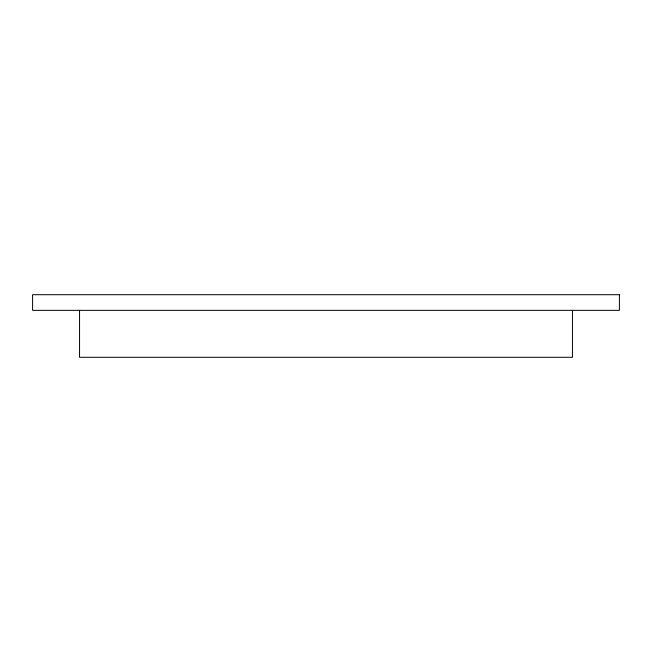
<?xml version="1.0" encoding="UTF-8"?>
<svg xmlns="http://www.w3.org/2000/svg" width="652" height="652" viewBox="0 0 652 652"><rect width="100%" height="100%" fill="white"/><g stroke="black" fill="none" stroke-linecap="round" stroke-linejoin="round"><path stroke-width="0.98" d="M572.456 310.352L572.456 357.296L79.544 357.296L79.544 310.352M619.4 294.704L32.6 294.704L32.6 310.352L619.4 310.352L619.4 294.704"/></g></svg>
